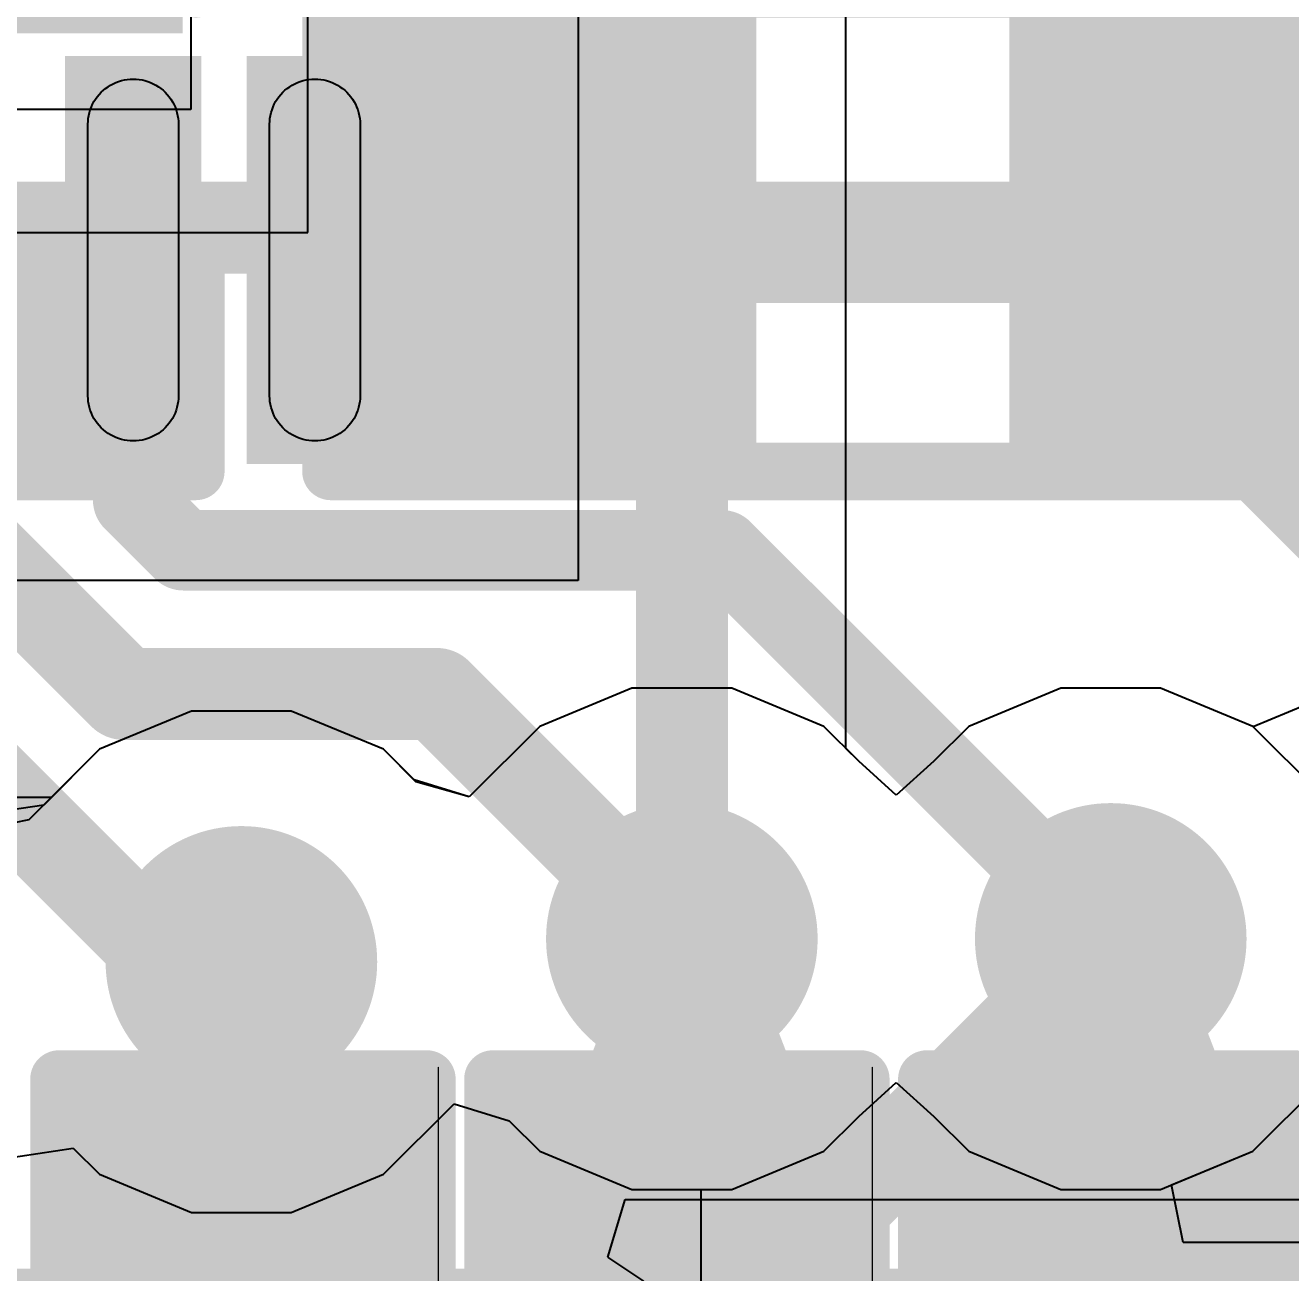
# Model space of a CAD drawing. Header units: inches. Extents: x 0 to 5271, y 0 to 5417.
# Drawn here: x 112.72 to 115.516, y 80.483 to 83.241 of the extents above; entities that cross this region are included whole.
import ezdxf

# ---------------------------------------------------------------- set-up
doc = ezdxf.new("R2010")
doc.units = ezdxf.units.IN
for name, color, linetype in [('Bottom Layer', 5, 'Continuous'), ('Bottom Overlay', 54, 'Continuous'), ('Bottom Paste', 16, 'Continuous'), ('Bottom Solder', 6, 'Continuous'), ('Drill Drawing', 1, 'Continuous'), ('L2_GND1', 16, 'Continuous'), ('L3_SIG1', 76, 'Continuous'), ('L4_PWR', 90, 'Continuous'), ('L5_GND2', 156, 'Continuous'), ('L6_SIG2', 130, 'Continuous'), ('L7_GND3', 216, 'Continuous'), ('Top Layer', 1, 'Continuous'), ('Top Overlay', 2, 'Continuous'), ('Top Paste', 8, 'Continuous'), ('Top Solder', 216, 'Continuous'), ('Via Holes', 16, 'Continuous')]:
    doc.layers.add(name, color=color, linetype=linetype)
doc.styles.add('Arial', font='', dxfattribs={"height": 0.2})
doc.styles.get('Arial').set_extended_font_data('Arial')

# ---------------------------------------------------------------- blocks, each defined once
blk = doc.blocks.new('R___0402_B_58')
at = {"layer": 'Bottom Layer'}
for points in [[(-0.2413, 0.3175), (-0.2413, -0.3175), (-0.6985, -0.3175), (-0.6985, 0.3175)], [(0.6985, 0.3175), (0.6985, -0.3175), (0.2413, -0.3175), (0.2413, 0.3175)]]:
    blk.add_hatch(color=5, dxfattribs=at).paths.add_polyline_path(points)
at = {"layer": 'Bottom Paste'}
for points in [[(-0.2413, 0.3175), (-0.2413, -0.3175), (-0.6985, -0.3175), (-0.6985, 0.3175)], [(0.6985, 0.3175), (0.6985, -0.3175), (0.2413, -0.3175), (0.2413, 0.3175)]]:
    blk.add_hatch(color=16, dxfattribs=at).paths.add_polyline_path(points)
at = {"layer": 'Bottom Solder'}
for points in [[(-0.1863, 0.3725), (-0.1863, -0.3725), (-0.7535, -0.3725), (-0.7535, 0.3725)], [(0.7535, 0.3725), (0.7535, -0.3725), (0.1863, -0.3725), (0.1863, 0.3725)]]:
    blk.add_hatch(color=6, dxfattribs=at).paths.add_polyline_path(points)
at = {"layer": 'Bottom Overlay'}
for points in [[(-0.7874, -0.4064, 0.127, 0.127, 0), (-0.7874, 0.4064, 0.127, 0.127, 0)], [(0.7874, 0.4064, 0.127, 0.127, 0), (-0.7874, 0.4064, 0.127, 0.127, 0)], [(0.7874, -0.4064, 0.127, 0.127, 0), (0.7874, 0.4064, 0.127, 0.127, 0)], [(0.8128, 0.4318, 0.00323, 0.00323, 0), (-0.8128, 0.4318, 0.00323, 0.00323, 0)], [(0.7874, -0.4064, 0.127, 0.127, 0), (-0.7874, -0.4064, 0.127, 0.127, 0)]]:
    blk.add_lwpolyline(points, format="xyseb", dxfattribs=at)
for points in [[(-0.8192, 0.4064, 0.0635, 0.0635, 1), (-0.7557, 0.4064, 0.0635, 0.0635, 1)], [(-0.8192, 0.4064, 0.0635, 0.0635, 1), (-0.7557, 0.4064, 0.0635, 0.0635, 1)], [(0.7556, 0.4064, 0.0635, 0.0635, 1), (0.8191, 0.4064, 0.0635, 0.0635, 1)], [(0.7556, 0.4064, 0.0635, 0.0635, 1), (0.8191, 0.4064, 0.0635, 0.0635, 1)], [(-0.8136, 0.4318, 0.00161, 0.00161, 1), (-0.812, 0.4318, 0.00161, 0.00161, 1)], [(0.812, 0.4318, 0.00161, 0.00161, 1), (0.8136, 0.4318, 0.00161, 0.00161, 1)], [(-0.8192, -0.4064, 0.0635, 0.0635, 1), (-0.7557, -0.4064, 0.0635, 0.0635, 1)], [(-0.8192, -0.4064, 0.0635, 0.0635, 1), (-0.7557, -0.4064, 0.0635, 0.0635, 1)], [(0.7556, -0.4064, 0.0635, 0.0635, 1), (0.8191, -0.4064, 0.0635, 0.0635, 1)], [(0.7556, -0.4064, 0.0635, 0.0635, 1), (0.8191, -0.4064, 0.0635, 0.0635, 1)]]:
    blk.add_lwpolyline(points, format="xyseb", close=True, dxfattribs=at)
blk = doc.blocks.new('R___0402_B_68')
at = {"layer": 'Bottom Layer'}
for points in [[(-0.2413, 0.3175), (-0.2413, -0.3175), (-0.6985, -0.3175), (-0.6985, 0.3175)], [(0.6985, 0.3175), (0.6985, -0.3175), (0.2413, -0.3175), (0.2413, 0.3175)]]:
    blk.add_hatch(color=5, dxfattribs=at).paths.add_polyline_path(points)
at = {"layer": 'Bottom Paste'}
for points in [[(-0.2413, 0.3175), (-0.2413, -0.3175), (-0.6985, -0.3175), (-0.6985, 0.3175)], [(0.6985, 0.3175), (0.6985, -0.3175), (0.2413, -0.3175), (0.2413, 0.3175)]]:
    blk.add_hatch(color=16, dxfattribs=at).paths.add_polyline_path(points)
at = {"layer": 'Bottom Solder'}
for points in [[(-0.1863, 0.3725), (-0.1863, -0.3725), (-0.7535, -0.3725), (-0.7535, 0.3725)], [(0.7535, 0.3725), (0.7535, -0.3725), (0.1863, -0.3725), (0.1863, 0.3725)]]:
    blk.add_hatch(color=6, dxfattribs=at).paths.add_polyline_path(points)
at = {"layer": 'Bottom Overlay'}
for points in [[(-0.7874, -0.4064, 0.127, 0.127, 0), (-0.7874, 0.4064, 0.127, 0.127, 0)], [(0.7874, 0.4064, 0.127, 0.127, 0), (-0.7874, 0.4064, 0.127, 0.127, 0)], [(0.7874, -0.4064, 0.127, 0.127, 0), (0.7874, 0.4064, 0.127, 0.127, 0)], [(0.8128, 0.4318, 0.00323, 0.00323, 0), (-0.8128, 0.4318, 0.00323, 0.00323, 0)], [(0.7874, -0.4064, 0.127, 0.127, 0), (-0.7874, -0.4064, 0.127, 0.127, 0)]]:
    blk.add_lwpolyline(points, format="xyseb", dxfattribs=at)
for points in [[(-0.8192, 0.4064, 0.0635, 0.0635, 1), (-0.7557, 0.4064, 0.0635, 0.0635, 1)], [(-0.8192, 0.4064, 0.0635, 0.0635, 1), (-0.7557, 0.4064, 0.0635, 0.0635, 1)], [(0.7556, 0.4064, 0.0635, 0.0635, 1), (0.8191, 0.4064, 0.0635, 0.0635, 1)], [(0.7556, 0.4064, 0.0635, 0.0635, 1), (0.8191, 0.4064, 0.0635, 0.0635, 1)], [(-0.8136, 0.4318, 0.00161, 0.00161, 1), (-0.812, 0.4318, 0.00161, 0.00161, 1)], [(0.812, 0.4318, 0.00161, 0.00161, 1), (0.8136, 0.4318, 0.00161, 0.00161, 1)], [(-0.8192, -0.4064, 0.0635, 0.0635, 1), (-0.7557, -0.4064, 0.0635, 0.0635, 1)], [(-0.8192, -0.4064, 0.0635, 0.0635, 1), (-0.7557, -0.4064, 0.0635, 0.0635, 1)], [(0.7556, -0.4064, 0.0635, 0.0635, 1), (0.8191, -0.4064, 0.0635, 0.0635, 1)], [(0.7556, -0.4064, 0.0635, 0.0635, 1), (0.8191, -0.4064, 0.0635, 0.0635, 1)]]:
    blk.add_lwpolyline(points, format="xyseb", close=True, dxfattribs=at)
blk = doc.blocks.new('R___0402_B_69')
at = {"layer": 'Bottom Layer'}
for points in [[(-0.2413, 0.3176), (-0.2413, -0.3174), (-0.6985, -0.3174), (-0.6985, 0.3176)], [(0.6985, 0.3176), (0.6985, -0.3174), (0.2413, -0.3174), (0.2413, 0.3176)]]:
    blk.add_hatch(color=5, dxfattribs=at).paths.add_polyline_path(points)
at = {"layer": 'Bottom Paste'}
for points in [[(-0.2413, 0.3176), (-0.2413, -0.3174), (-0.6985, -0.3174), (-0.6985, 0.3176)], [(0.6985, 0.3176), (0.6985, -0.3174), (0.2413, -0.3174), (0.2413, 0.3176)]]:
    blk.add_hatch(color=16, dxfattribs=at).paths.add_polyline_path(points)
at = {"layer": 'Bottom Solder'}
for points in [[(-0.1863, 0.3726), (-0.1863, -0.3725), (-0.7535, -0.3725), (-0.7535, 0.3726)], [(0.7535, 0.3726), (0.7535, -0.3725), (0.1863, -0.3725), (0.1863, 0.3726)]]:
    blk.add_hatch(color=6, dxfattribs=at).paths.add_polyline_path(points)
at = {"layer": 'Bottom Overlay'}
for points in [[(-0.7874, -0.4063, 0.127, 0.127, 0), (-0.7874, 0.4065, 0.127, 0.127, 0)], [(0.7874, 0.4065, 0.127, 0.127, 0), (-0.7874, 0.4065, 0.127, 0.127, 0)], [(0.7874, -0.4063, 0.127, 0.127, 0), (0.7874, 0.4065, 0.127, 0.127, 0)], [(0.8128, 0.4319, 0.00323, 0.00323, 0), (-0.8128, 0.4319, 0.00323, 0.00323, 0)], [(0.7874, -0.4063, 0.127, 0.127, 0), (-0.7874, -0.4063, 0.127, 0.127, 0)]]:
    blk.add_lwpolyline(points, format="xyseb", dxfattribs=at)
for points in [[(-0.8192, 0.4065, 0.0635, 0.0635, 1), (-0.7557, 0.4065, 0.0635, 0.0635, 1)], [(-0.8192, 0.4065, 0.0635, 0.0635, 1), (-0.7557, 0.4065, 0.0635, 0.0635, 1)], [(0.7556, 0.4065, 0.0635, 0.0635, 1), (0.8191, 0.4065, 0.0635, 0.0635, 1)], [(0.7556, 0.4065, 0.0635, 0.0635, 1), (0.8191, 0.4065, 0.0635, 0.0635, 1)], [(-0.8136, 0.4319, 0.00161, 0.00161, 1), (-0.812, 0.4319, 0.00161, 0.00161, 1)], [(0.812, 0.4319, 0.00161, 0.00161, 1), (0.8136, 0.4319, 0.00161, 0.00161, 1)], [(-0.8192, -0.4063, 0.0635, 0.0635, 1), (-0.7557, -0.4063, 0.0635, 0.0635, 1)], [(-0.8192, -0.4063, 0.0635, 0.0635, 1), (-0.7557, -0.4063, 0.0635, 0.0635, 1)], [(0.7556, -0.4063, 0.0635, 0.0635, 1), (0.8191, -0.4063, 0.0635, 0.0635, 1)], [(0.7556, -0.4063, 0.0635, 0.0635, 1), (0.8191, -0.4063, 0.0635, 0.0635, 1)]]:
    blk.add_lwpolyline(points, format="xyseb", close=True, dxfattribs=at)
blk = doc.blocks.new('R___0603_394')
at = {"layer": 'Top Layer'}
for points in [[(-0.381, 0.4445), (-0.381, -0.4445), (-1.143, -0.4445), (-1.143, 0.4445)], [(1.143, 0.4445), (1.143, -0.4445), (0.381, -0.4445), (0.381, 0.4445)]]:
    blk.add_hatch(color=1, dxfattribs=at).paths.add_polyline_path(points)
at = {"layer": 'Top Paste'}
for points in [[(-0.381, 0.4445), (-0.381, -0.4445), (-1.143, -0.4445), (-1.143, 0.4445)], [(1.143, 0.4445), (1.143, -0.4445), (0.381, -0.4445), (0.381, 0.4445)]]:
    blk.add_hatch(color=8, dxfattribs=at).paths.add_polyline_path(points)
at = {"layer": 'Top Solder'}
for points in [[(-0.2794, 0.5461), (-0.2794, -0.5461), (-1.2446, -0.5461), (-1.2446, 0.5461)], [(1.2446, 0.5461), (1.2446, -0.5461), (0.2794, -0.5461), (0.2794, 0.5461)]]:
    blk.add_hatch(color=216, dxfattribs=at).paths.add_polyline_path(points)
at = {"layer": 'Top Overlay'}
for points in [[(1.2192, 0.5334, 0.127, 0.127, 0), (-1.2192, 0.5334, 0.127, 0.127, 0)], [(-1.2192, 0.5334, 0.127, 0.127, 0), (-1.2192, -0.5334, 0.127, 0.127, 0)], [(1.2192, 0.5334, 0.127, 0.127, 0), (1.2192, -0.5334, 0.127, 0.127, 0)], [(1.2192, -0.5334, 0.127, 0.127, 0), (-1.2192, -0.5334, 0.127, 0.127, 0)]]:
    blk.add_lwpolyline(points, format="xyseb", dxfattribs=at)
for points in [[(-1.251, 0.5334, 0.0635, 0.0635, 1), (-1.1875, 0.5334, 0.0635, 0.0635, 1)], [(-1.251, 0.5334, 0.0635, 0.0635, 1), (-1.1875, 0.5334, 0.0635, 0.0635, 1)], [(1.1874, 0.5334, 0.0635, 0.0635, 1), (1.2509, 0.5334, 0.0635, 0.0635, 1)], [(1.1874, 0.5334, 0.0635, 0.0635, 1), (1.2509, 0.5334, 0.0635, 0.0635, 1)], [(-1.251, -0.5334, 0.0635, 0.0635, 1), (-1.1875, -0.5334, 0.0635, 0.0635, 1)], [(-1.251, -0.5334, 0.0635, 0.0635, 1), (-1.1875, -0.5334, 0.0635, 0.0635, 1)], [(1.1874, -0.5334, 0.0635, 0.0635, 1), (1.2509, -0.5334, 0.0635, 0.0635, 1)], [(1.1874, -0.5334, 0.0635, 0.0635, 1), (1.2509, -0.5334, 0.0635, 0.0635, 1)]]:
    blk.add_lwpolyline(points, format="xyseb", close=True, dxfattribs=at)
blk = doc.blocks.new('C___0402_405')
at = {"layer": 'Top Layer'}
for points in [[(-0.6985, -0.3175), (-0.6985, 0.3175), (-0.2413, 0.3175), (-0.2413, -0.3175)], [(0.2413, -0.3175), (0.2413, 0.3175), (0.6985, 0.3175), (0.6985, -0.3175)]]:
    blk.add_hatch(color=1, dxfattribs=at).paths.add_polyline_path(points)
at = {"layer": 'Top Paste'}
for points in [[(-0.6985, -0.3175), (-0.6985, 0.3175), (-0.2413, 0.3175), (-0.2413, -0.3175)], [(0.2413, -0.3175), (0.2413, 0.3175), (0.6985, 0.3175), (0.6985, -0.3175)]]:
    blk.add_hatch(color=8, dxfattribs=at).paths.add_polyline_path(points)
at = {"layer": 'Top Solder'}
for points in [[(-0.7585, -0.3775), (-0.7585, 0.3775), (-0.1813, 0.3775), (-0.1813, -0.3775)], [(0.1813, -0.3775), (0.1813, 0.3775), (0.7585, 0.3775), (0.7585, -0.3775)]]:
    blk.add_hatch(color=216, dxfattribs=at).paths.add_polyline_path(points)
at = {"layer": 'Top Overlay'}
for points in [[(-0.7874, -0.4064, 0.127, 0.127, 0), (-0.7874, 0.4064, 0.127, 0.127, 0)], [(-0.2794, 0.4064, 0.127, 0.127, 0), (-0.7874, 0.4064, 0.127, 0.127, 0)], [(0.7874, 0.4064, 0.127, 0.127, 0), (0.2794, 0.4064, 0.127, 0.127, 0)], [(0.7874, -0.4064, 0.127, 0.127, 0), (0.7874, 0.4064, 0.127, 0.127, 0)], [(-0.2794, -0.4064, 0.127, 0.127, 0), (-0.7874, -0.4064, 0.127, 0.127, 0)], [(0.7874, -0.4064, 0.127, 0.127, 0), (0.2794, -0.4064, 0.127, 0.127, 0)]]:
    blk.add_lwpolyline(points, format="xyseb", dxfattribs=at)
for points in [[(-0.8192, 0.4064, 0.0635, 0.0635, 1), (-0.7557, 0.4064, 0.0635, 0.0635, 1)], [(-0.8192, 0.4064, 0.0635, 0.0635, 1), (-0.7557, 0.4064, 0.0635, 0.0635, 1)], [(-0.3112, 0.4064, 0.0635, 0.0635, 1), (-0.2477, 0.4064, 0.0635, 0.0635, 1)], [(0.2476, 0.4064, 0.0635, 0.0635, 1), (0.3111, 0.4064, 0.0635, 0.0635, 1)], [(0.7556, 0.4064, 0.0635, 0.0635, 1), (0.8191, 0.4064, 0.0635, 0.0635, 1)], [(0.7556, 0.4064, 0.0635, 0.0635, 1), (0.8191, 0.4064, 0.0635, 0.0635, 1)], [(-0.8192, -0.4064, 0.0635, 0.0635, 1), (-0.7557, -0.4064, 0.0635, 0.0635, 1)], [(-0.8192, -0.4064, 0.0635, 0.0635, 1), (-0.7557, -0.4064, 0.0635, 0.0635, 1)], [(-0.3112, -0.4064, 0.0635, 0.0635, 1), (-0.2477, -0.4064, 0.0635, 0.0635, 1)], [(0.2476, -0.4064, 0.0635, 0.0635, 1), (0.3111, -0.4064, 0.0635, 0.0635, 1)], [(0.7556, -0.4064, 0.0635, 0.0635, 1), (0.8191, -0.4064, 0.0635, 0.0635, 1)], [(0.7556, -0.4064, 0.0635, 0.0635, 1), (0.8191, -0.4064, 0.0635, 0.0635, 1)]]:
    blk.add_lwpolyline(points, format="xyseb", close=True, dxfattribs=at)
blk = doc.blocks.new('WQFN_40_EP_5X5__B_417')
at = {"layer": 'Bottom Layer'}
for points in [[(2.0994, 1.7009), (2.0994, 1.9009), (2.8994, 1.9009), (2.8994, 1.7009)], [(2.0994, 1.2995), (2.0994, 1.4995), (2.8994, 1.4995), (2.8994, 1.2995)]]:
    blk.add_hatch(color=5, dxfattribs=at).paths.add_polyline_path(points)
at = {"layer": 'Bottom Solder'}
for points in [[(2.0486, 1.6501), (2.0486, 1.9517), (2.9502, 1.9517), (2.9502, 1.6501)], [(2.0486, 1.2487), (2.0486, 1.5503), (2.9502, 1.5503), (2.9502, 1.2487)]]:
    blk.add_hatch(color=6, dxfattribs=at).paths.add_polyline_path(points)
at = {"layer": 'Bottom Overlay'}
for points in [[(2.5731, 2.573, 0.127, 0.127, 0), (2.073, 2.573, 0.127, 0.127, 0)], [(2.5731, 2.0728, 0.127, 0.127, 0), (2.5731, 2.573, 0.127, 0.127, 0)]]:
    blk.add_lwpolyline(points, format="xyseb", dxfattribs=at)
for points in [[(2.0412, 2.573, 0.0635, 0.0635, 1), (2.1047, 2.573, 0.0635, 0.0635, 1)], [(2.5413, 2.573, 0.0635, 0.0635, 1), (2.6048, 2.573, 0.0635, 0.0635, 1)], [(2.5413, 2.573, 0.0635, 0.0635, 1), (2.6048, 2.573, 0.0635, 0.0635, 1)], [(2.5413, 2.0728, 0.0635, 0.0635, 1), (2.6048, 2.0728, 0.0635, 0.0635, 1)]]:
    blk.add_lwpolyline(points, format="xyseb", close=True, dxfattribs=at)
at = {"layer": 'Bottom Paste'}
for p, q in [((2.1286, 1.8716), (2.1334, 1.876)), ((2.1334, 1.876), (2.1385, 1.8802)), ((2.1385, 1.8802), (2.1438, 1.884)), ((2.1438, 1.884), (2.1494, 1.8875)), ((2.1494, 1.8875), (2.1551, 1.8905)), ((2.1551, 1.8905), (2.1611, 1.8932)), ((2.1611, 1.8932), (2.1672, 1.8956)), ((2.1672, 1.8956), (2.1735, 1.8975)), ((2.1735, 1.8975), (2.1799, 1.8989)), ((2.1799, 1.8989), (2.1863, 1.9)), ((2.1863, 1.9), (2.1928, 1.9007)), ((2.1928, 1.9007), (2.1994, 1.9009)), ((2.1994, 1.9009), (2.7994, 1.9009)), ((2.7994, 1.9009), (2.8059, 1.9007)), ((2.8059, 1.9007), (2.8124, 1.9)), ((2.8124, 1.9), (2.8189, 1.8989)), ((2.8189, 1.8989), (2.8252, 1.8975)), ((2.8252, 1.8975), (2.8315, 1.8956)), ((2.8315, 1.8956), (2.8376, 1.8932)), ((2.8376, 1.8932), (2.8436, 1.8905)), ((2.8436, 1.8905), (2.8494, 1.8875)), ((2.8494, 1.8875), (2.8549, 1.884)), ((2.8549, 1.884), (2.8602, 1.8802)), ((2.8602, 1.8802), (2.8653, 1.876)), ((2.8653, 1.876), (2.8701, 1.8716)), ((2.1097, 1.8451), (2.1127, 1.8508)), ((2.1127, 1.8508), (2.1162, 1.8564)), ((2.1162, 1.8564), (2.12, 1.8617)), ((2.12, 1.8617), (2.1242, 1.8668)), ((2.1242, 1.8668), (2.1286, 1.8716)), ((2.8701, 1.8716), (2.8745, 1.8668)), ((2.8745, 1.8668), (2.8787, 1.8617)), ((2.8787, 1.8617), (2.8825, 1.8564)), ((2.8825, 1.8564), (2.886, 1.8508)), ((2.886, 1.8508), (2.889, 1.8451)), ((2.1002, 1.8139), (2.1013, 1.8204)), ((2.1013, 1.8204), (2.1028, 1.8267)), ((2.1028, 1.8267), (2.1047, 1.833)), ((2.1047, 1.833), (2.107, 1.8391)), ((2.107, 1.8391), (2.1097, 1.8451)), ((2.889, 1.8451), (2.8917, 1.8391)), ((2.8917, 1.8391), (2.8941, 1.833)), ((2.8941, 1.833), (2.896, 1.8267)), ((2.896, 1.8267), (2.8974, 1.8204)), ((2.8974, 1.8204), (2.8985, 1.8139)), ((2.0994, 1.8009), (2.0996, 1.8074)), ((2.0996, 1.7943), (2.0994, 1.8009)), ((2.0996, 1.8074), (2.1002, 1.8139)), ((2.1002, 1.7878), (2.0996, 1.7943)), ((2.8985, 1.8139), (2.8985, 1.8139)), ((2.8985, 1.8139), (2.8992, 1.8074)), ((2.8992, 1.7943), (2.8985, 1.7878)), ((2.8992, 1.8074), (2.8994, 1.8009)), ((2.8994, 1.8009), (2.8992, 1.7943)), ((2.1013, 1.7814), (2.1002, 1.7878)), ((2.1028, 1.775), (2.1013, 1.7814)), ((2.1047, 1.7687), (2.1028, 1.775)), ((2.107, 1.7626), (2.1047, 1.7687)), ((2.1097, 1.7566), (2.107, 1.7626)), ((2.8917, 1.7626), (2.889, 1.7566)), ((2.8941, 1.7687), (2.8917, 1.7626)), ((2.896, 1.775), (2.8941, 1.7687)), ((2.8974, 1.7814), (2.896, 1.775)), ((2.8985, 1.7878), (2.8974, 1.7814)), ((2.1127, 1.7509), (2.1097, 1.7566)), ((2.1162, 1.7453), (2.1127, 1.7509)), ((2.12, 1.74), (2.1162, 1.7453)), ((2.1242, 1.7349), (2.12, 1.74)), ((2.1286, 1.7301), (2.1242, 1.7349)), ((2.8745, 1.7349), (2.8701, 1.7301)), ((2.8787, 1.74), (2.8745, 1.7349)), ((2.8825, 1.7453), (2.8787, 1.74)), ((2.886, 1.7508), (2.8825, 1.7453)), ((2.889, 1.7566), (2.886, 1.7508)), ((2.1334, 1.7257), (2.1286, 1.7301)), ((2.1385, 1.7215), (2.1334, 1.7257)), ((2.1438, 1.7177), (2.1385, 1.7215)), ((2.1493, 1.7142), (2.1438, 1.7177)), ((2.1551, 1.7112), (2.1493, 1.7142)), ((2.1611, 1.7085), (2.1551, 1.7112)), ((2.1672, 1.7062), (2.1611, 1.7085)), ((2.1735, 1.7043), (2.1672, 1.7062)), ((2.8315, 1.7062), (2.8252, 1.7043)), ((2.8376, 1.7085), (2.8315, 1.7062)), ((2.8436, 1.7112), (2.8376, 1.7085)), ((2.8493, 1.7142), (2.8436, 1.7112)), ((2.8549, 1.7177), (2.8493, 1.7142)), ((2.8602, 1.7215), (2.8549, 1.7177)), ((2.8653, 1.7257), (2.8602, 1.7215)), ((2.8701, 1.7301), (2.8653, 1.7257)), ((2.1799, 1.7028), (2.1735, 1.7043)), ((2.1863, 1.7017), (2.1799, 1.7028)), ((2.1928, 1.7011), (2.1863, 1.7017)), ((2.1994, 1.7009), (2.1928, 1.7011)), ((2.7994, 1.7009), (2.1994, 1.7009)), ((2.8059, 1.7011), (2.7994, 1.7009)), ((2.8124, 1.7017), (2.8059, 1.7011)), ((2.8189, 1.7028), (2.8124, 1.7017)), ((2.8252, 1.7043), (2.8189, 1.7028)), ((2.1385, 1.4789), (2.1438, 1.4827)), ((2.1438, 1.4827), (2.1494, 1.4862)), ((2.1494, 1.4862), (2.1551, 1.4892)), ((2.1551, 1.4892), (2.1611, 1.4919)), ((2.1611, 1.4919), (2.1672, 1.4942)), ((2.1672, 1.4942), (2.1735, 1.4961)), ((2.1735, 1.4961), (2.1799, 1.4976)), ((2.1799, 1.4976), (2.1863, 1.4987)), ((2.1863, 1.4987), (2.1928, 1.4993)), ((2.1928, 1.4993), (2.1994, 1.4995)), ((2.1994, 1.4995), (2.7994, 1.4995)), ((2.7994, 1.4995), (2.8059, 1.4993)), ((2.8059, 1.4993), (2.8124, 1.4987)), ((2.8124, 1.4987), (2.8189, 1.4976)), ((2.8189, 1.4976), (2.8252, 1.4961)), ((2.8252, 1.4961), (2.8315, 1.4942)), ((2.8315, 1.4942), (2.8376, 1.4919)), ((2.8376, 1.4919), (2.8436, 1.4892)), ((2.8436, 1.4892), (2.8494, 1.4862)), ((2.8494, 1.4862), (2.8549, 1.4827)), ((2.8549, 1.4827), (2.8602, 1.4789)), ((2.1127, 1.4495), (2.1162, 1.4551)), ((2.1162, 1.4551), (2.12, 1.4604)), ((2.12, 1.4604), (2.1242, 1.4655)), ((2.1242, 1.4655), (2.1286, 1.4703)), ((2.1286, 1.4703), (2.1334, 1.4747)), ((2.1334, 1.4747), (2.1385, 1.4789)), ((2.8602, 1.4789), (2.8653, 1.4747)), ((2.8653, 1.4747), (2.8701, 1.4703)), ((2.8701, 1.4703), (2.8745, 1.4655)), ((2.8745, 1.4655), (2.8787, 1.4604)), ((2.8787, 1.4604), (2.8825, 1.4551)), ((2.8825, 1.4551), (2.886, 1.4495)), ((2.1028, 1.4254), (2.1047, 1.4317)), ((2.1047, 1.4317), (2.107, 1.4378)), ((2.107, 1.4378), (2.1097, 1.4438)), ((2.1097, 1.4438), (2.1127, 1.4495)), ((2.886, 1.4495), (2.889, 1.4438)), ((2.889, 1.4438), (2.8917, 1.4378)), ((2.8917, 1.4378), (2.8941, 1.4317)), ((2.8941, 1.4317), (2.896, 1.4254)), ((2.0994, 1.3995), (2.0996, 1.4061)), ((2.0996, 1.393), (2.0994, 1.3995)), ((2.0996, 1.4061), (2.1002, 1.4126)), ((2.1002, 1.4126), (2.1013, 1.419)), ((2.1013, 1.419), (2.1028, 1.4254)), ((2.896, 1.4254), (2.8974, 1.419)), ((2.8974, 1.419), (2.8985, 1.4126)), ((2.8985, 1.4126), (2.8985, 1.4126)), ((2.8985, 1.4126), (2.8992, 1.4061)), ((2.8992, 1.4061), (2.8994, 1.3995)), ((2.8994, 1.3995), (2.8992, 1.393)), ((2.1002, 1.3865), (2.0996, 1.393)), ((2.1013, 1.38), (2.1002, 1.3865)), ((2.1028, 1.3737), (2.1013, 1.38)), ((2.1047, 1.3674), (2.1028, 1.3737)), ((2.896, 1.3737), (2.8941, 1.3674)), ((2.8974, 1.38), (2.896, 1.3737)), ((2.8985, 1.3865), (2.8974, 1.38)), ((2.8992, 1.393), (2.8985, 1.3865)), ((2.107, 1.3613), (2.1047, 1.3674)), ((2.1097, 1.3553), (2.107, 1.3613)), ((2.1127, 1.3496), (2.1097, 1.3553)), ((2.1162, 1.344), (2.1127, 1.3496)), ((2.12, 1.3387), (2.1162, 1.344)), ((2.8825, 1.344), (2.8787, 1.3387)), ((2.886, 1.3495), (2.8825, 1.344)), ((2.889, 1.3553), (2.886, 1.3495)), ((2.8917, 1.3613), (2.889, 1.3553)), ((2.8941, 1.3674), (2.8917, 1.3613)), ((2.1242, 1.3336), (2.12, 1.3387)), ((2.1286, 1.3288), (2.1242, 1.3336)), ((2.1334, 1.3244), (2.1286, 1.3288)), ((2.1385, 1.3202), (2.1334, 1.3244)), ((2.1438, 1.3164), (2.1385, 1.3202)), ((2.1493, 1.3129), (2.1438, 1.3164)), ((2.8549, 1.3164), (2.8493, 1.3129)), ((2.8602, 1.3202), (2.8549, 1.3164)), ((2.8653, 1.3244), (2.8602, 1.3202)), ((2.8701, 1.3288), (2.8653, 1.3244)), ((2.8745, 1.3336), (2.8701, 1.3288)), ((2.8787, 1.3387), (2.8745, 1.3336)), ((2.1551, 1.3099), (2.1493, 1.3129)), ((2.1611, 1.3072), (2.1551, 1.3099)), ((2.1672, 1.3048), (2.1611, 1.3072)), ((2.1735, 1.3029), (2.1672, 1.3048)), ((2.1799, 1.3015), (2.1735, 1.3029)), ((2.1863, 1.3004), (2.1799, 1.3015)), ((2.1928, 1.2997), (2.1863, 1.3004)), ((2.1994, 1.2995), (2.1928, 1.2997)), ((2.7994, 1.2995), (2.1994, 1.2995)), ((2.8059, 1.2997), (2.7994, 1.2995)), ((2.8124, 1.3004), (2.8059, 1.2997)), ((2.8189, 1.3015), (2.8124, 1.3004)), ((2.8252, 1.3029), (2.8189, 1.3015)), ((2.8315, 1.3048), (2.8252, 1.3029)), ((2.8376, 1.3072), (2.8315, 1.3048)), ((2.8436, 1.3099), (2.8376, 1.3072)), ((2.8493, 1.3129), (2.8436, 1.3099))]:
    blk.add_line(p, q, dxfattribs=at)

msp = doc.modelspace()

# ---------------------------------------------------------------- hatches: boundary and pattern name
at = {"layer": 'Bottom Layer'}
h = msp.add_hatch(color=5, dxfattribs=at)
edge = h.paths.add_edge_path()
edge.add_arc((114.171, 81.2213), 0.3, 0, 360)
h = msp.add_hatch(color=5, dxfattribs=at)
edge = h.paths.add_edge_path()
edge.add_arc((115.1186, 81.2213), 0.3, 0, 360)
h = msp.add_hatch(color=5, dxfattribs=at)
edge = h.paths.add_edge_path()
edge.add_arc((113.1979, 81.1705), 0.3, 0, 360)
at = {"layer": 'L2_GND1'}
h = msp.add_hatch(color=16, dxfattribs=at)
edge = h.paths.add_edge_path()
edge.add_arc((114.171, 81.2213), 0.3, 0, 360)
h = msp.add_hatch(color=16, dxfattribs=at)
edge = h.paths.add_edge_path()
edge.add_arc((115.1186, 81.2213), 0.3, 0, 360)
h = msp.add_hatch(color=16, dxfattribs=at)
edge = h.paths.add_edge_path()
edge.add_arc((113.1979, 81.1705), 0.3, 0, 360)
at = {"layer": 'L3_SIG1'}
h = msp.add_hatch(color=76, dxfattribs=at)
edge = h.paths.add_edge_path()
edge.add_arc((114.171, 81.2213), 0.3, 0, 360)
h = msp.add_hatch(color=76, dxfattribs=at)
edge = h.paths.add_edge_path()
edge.add_arc((115.1186, 81.2213), 0.3, 0, 360)
h = msp.add_hatch(color=76, dxfattribs=at)
edge = h.paths.add_edge_path()
edge.add_arc((113.1979, 81.1705), 0.3, 0, 360)
at = {"layer": 'L4_PWR'}
h = msp.add_hatch(color=90, dxfattribs=at)
edge = h.paths.add_edge_path()
edge.add_arc((114.171, 81.2213), 0.3, 0, 360)
h = msp.add_hatch(color=90, dxfattribs=at)
edge = h.paths.add_edge_path()
edge.add_arc((115.1186, 81.2213), 0.3, 0, 360)
h = msp.add_hatch(color=90, dxfattribs=at)
edge = h.paths.add_edge_path()
edge.add_arc((113.1979, 81.1705), 0.3, 0, 360)
at = {"layer": 'L5_GND2'}
h = msp.add_hatch(color=156, dxfattribs=at)
edge = h.paths.add_edge_path()
edge.add_arc((114.171, 81.2213), 0.3, 0, 360)
h = msp.add_hatch(color=156, dxfattribs=at)
edge = h.paths.add_edge_path()
edge.add_arc((115.1186, 81.2213), 0.3, 0, 360)
h = msp.add_hatch(color=156, dxfattribs=at)
edge = h.paths.add_edge_path()
edge.add_arc((113.1979, 81.1705), 0.3, 0, 360)
at = {"layer": 'L6_SIG2'}
h = msp.add_hatch(color=130, dxfattribs=at)
edge = h.paths.add_edge_path()
edge.add_arc((114.171, 81.2213), 0.3, 0, 360)
h = msp.add_hatch(color=130, dxfattribs=at)
edge = h.paths.add_edge_path()
edge.add_arc((115.1186, 81.2213), 0.3, 0, 360)
h = msp.add_hatch(color=130, dxfattribs=at)
edge = h.paths.add_edge_path()
edge.add_arc((113.1979, 81.1705), 0.3, 0, 360)
at = {"layer": 'L7_GND3'}
h = msp.add_hatch(color=216, dxfattribs=at)
edge = h.paths.add_edge_path()
edge.add_arc((114.171, 81.2213), 0.3, 0, 360)
h = msp.add_hatch(color=216, dxfattribs=at)
edge = h.paths.add_edge_path()
edge.add_arc((115.1186, 81.2213), 0.3, 0, 360)
h = msp.add_hatch(color=216, dxfattribs=at)
edge = h.paths.add_edge_path()
edge.add_arc((113.1979, 81.1705), 0.3, 0, 360)
at = {"layer": 'Top Layer'}
h = msp.add_hatch(color=1, dxfattribs=at)
edge = h.paths.add_edge_path()
edge.add_arc((114.171, 81.2213), 0.3, 0, 360)
h = msp.add_hatch(color=1, dxfattribs=at)
edge = h.paths.add_edge_path()
edge.add_arc((115.1186, 81.2213), 0.3, 0, 360)
h = msp.add_hatch(color=1, dxfattribs=at)
edge = h.paths.add_edge_path()
edge.add_arc((113.1979, 81.1705), 0.3, 0, 360)
at = {"layer": 'Via Holes'}
h = msp.add_hatch(color=7, dxfattribs=at)
edge = h.paths.add_edge_path()
edge.add_arc((114.171, 81.2213), 0.15, 0, 360)
h = msp.add_hatch(color=7, dxfattribs=at)
edge = h.paths.add_edge_path()
edge.add_arc((115.1186, 81.2213), 0.15, 0, 360)
h = msp.add_hatch(color=7, dxfattribs=at)
edge = h.paths.add_edge_path()
edge.add_arc((113.1979, 81.1705), 0.15, 0, 360)

# ---------------------------------------------------------------- linework, layer by layer
at = {"layer": 'Bottom Layer'}
for points in [[(112.9589, 82.1908, 0.1778, 0.1778, 0), (112.9589, 82.7218, 0.1778, 0.1778, 0)], [(113.3602, 82.425, 0.2032, 0.2032, 0), (113.3602, 82.7218, 0.2032, 0.2032, 0)], [(113.3618, 82.7282, 0.2032, 0.2032, 0), (115.012, 82.7282, 0.2032, 0.2032, 0)], [(115.012, 82.7282, 0.2032, 0.2032, 0), (116.0919, 81.6483, 0.2032, 0.2032, 0)], [(112.9589, 82.7218, 0.127, 0.127, 0), (112.9935, 82.6872, 0.127, 0.127, 0)], [(113.3602, 82.425, 0.2032, 0.2032, 0), (113.3618, 82.4234, 0.2032, 0.2032, 0)], [(112.9589, 82.1908, 0.1778, 0.1778, 0), (113.0696, 82.0801, 0.1778, 0.1778, 0)], [(112.5601, 82.1406, 0.2032, 0.2032, 0), (112.9381, 81.7626, 0.2032, 0.2032, 0)], [(113.0696, 82.0801, 0.1778, 0.1778, 0), (113.7612, 82.0801, 0.1778, 0.1778, 0)], [(113.7612, 82.0801, 0.1778, 0.1778, 0), (114.2598, 82.0801, 0.1778, 0.1778, 0)], [(114.2598, 82.0801, 0.1778, 0.1778, 0), (114.6131, 81.7268, 0.1778, 0.1778, 0)], [(112.1588, 82.0498, 0.2032, 0.2032, 0), (113.038, 81.1705, 0.2032, 0.2032, 0)], [(112.9381, 81.7626, 0.2032, 0.2032, 0), (113.6296, 81.7626, 0.2032, 0.2032, 0)], [(113.6296, 81.7626, 0.2032, 0.2032, 0), (114.171, 81.2213, 0.2032, 0.2032, 0)], [(114.6131, 81.7268, 0.1778, 0.1778, 0), (115.1186, 81.2213, 0.1778, 0.1778, 0)], [(114.171, 80.5994, 0.2032, 0.2032, 0), (114.171, 81.2213, 0.2032, 0.2032, 0)], [(115.1186, 80.594, 0.2032, 0.2032, 0), (115.1186, 81.2213, 0.2032, 0.2032, 0)], [(113.038, 81.1705, 0.2032, 0.2032, 0), (113.1979, 81.1705, 0.2032, 0.2032, 0)], [(113.2013, 80.594, 0.2032, 0.2032, 0), (113.2013, 81.1671, 0.2032, 0.2032, 0)], [(114.1655, 80.594, 0.127, 0.127, 0), (114.171, 80.5994, 0.127, 0.127, 0)]]:
    msp.add_lwpolyline(points, format="xyseb", dxfattribs=at)
for points in [[(112.9144, 82.7218, 0.0889, 0.0889, 1), (113.0033, 82.7218, 0.0889, 0.0889, 1)], [(113.3094, 82.7218, 0.1016, 0.1016, 1), (113.411, 82.7218, 0.1016, 0.1016, 1)], [(113.311, 82.7282, 0.1016, 0.1016, 1), (113.4126, 82.7282, 0.1016, 0.1016, 1)], [(114.9612, 82.7282, 0.1016, 0.1016, 1), (115.0628, 82.7282, 0.1016, 0.1016, 1)], [(114.9612, 82.7282, 0.1016, 0.1016, 1), (115.0628, 82.7282, 0.1016, 0.1016, 1)], [(112.9271, 82.7218, 0.0635, 0.0635, 1), (112.9906, 82.7218, 0.0635, 0.0635, 1)], [(112.9618, 82.6872, 0.0635, 0.0635, 1), (113.0253, 82.6872, 0.0635, 0.0635, 1)], [(113.3094, 82.425, 0.1016, 0.1016, 1), (113.411, 82.425, 0.1016, 0.1016, 1)], [(113.3094, 82.425, 0.1016, 0.1016, 1), (113.411, 82.425, 0.1016, 0.1016, 1)], [(113.311, 82.4234, 0.1016, 0.1016, 1), (113.4126, 82.4234, 0.1016, 0.1016, 1)], [(112.9144, 82.1908, 0.0889, 0.0889, 1), (113.0033, 82.1908, 0.0889, 0.0889, 1)], [(112.9144, 82.1908, 0.0889, 0.0889, 1), (113.0033, 82.1908, 0.0889, 0.0889, 1)], [(113.0252, 82.0801, 0.0889, 0.0889, 1), (113.1141, 82.0801, 0.0889, 0.0889, 1)], [(113.0252, 82.0801, 0.0889, 0.0889, 1), (113.1141, 82.0801, 0.0889, 0.0889, 1)], [(113.7167, 82.0801, 0.0889, 0.0889, 1), (113.8056, 82.0801, 0.0889, 0.0889, 1)], [(113.7167, 82.0801, 0.0889, 0.0889, 1), (113.8056, 82.0801, 0.0889, 0.0889, 1)], [(114.2153, 82.0801, 0.0889, 0.0889, 1), (114.3042, 82.0801, 0.0889, 0.0889, 1)], [(114.2153, 82.0801, 0.0889, 0.0889, 1), (114.3042, 82.0801, 0.0889, 0.0889, 1)], [(112.8873, 81.7626, 0.1016, 0.1016, 1), (112.9889, 81.7626, 0.1016, 0.1016, 1)], [(112.8873, 81.7626, 0.1016, 0.1016, 1), (112.9889, 81.7626, 0.1016, 0.1016, 1)], [(113.5788, 81.7626, 0.1016, 0.1016, 1), (113.6804, 81.7626, 0.1016, 0.1016, 1)], [(113.5788, 81.7626, 0.1016, 0.1016, 1), (113.6804, 81.7626, 0.1016, 0.1016, 1)], [(114.5687, 81.7268, 0.0889, 0.0889, 1), (114.6576, 81.7268, 0.0889, 0.0889, 1)], [(114.5687, 81.7268, 0.0889, 0.0889, 1), (114.6576, 81.7268, 0.0889, 0.0889, 1)], [(114.1202, 81.2213, 0.1016, 0.1016, 1), (114.2218, 81.2213, 0.1016, 0.1016, 1)], [(114.1202, 81.2213, 0.1016, 0.1016, 1), (114.2218, 81.2213, 0.1016, 0.1016, 1)], [(115.0678, 81.2213, 0.1016, 0.1016, 1), (115.1694, 81.2213, 0.1016, 0.1016, 1)], [(115.0741, 81.2213, 0.0889, 0.0889, 1), (115.163, 81.2213, 0.0889, 0.0889, 1)], [(112.9872, 81.1705, 0.1016, 0.1016, 1), (113.0888, 81.1705, 0.1016, 0.1016, 1)], [(112.9872, 81.1705, 0.1016, 0.1016, 1), (113.0888, 81.1705, 0.1016, 0.1016, 1)], [(113.1471, 81.1705, 0.1016, 0.1016, 1), (113.2487, 81.1705, 0.1016, 0.1016, 1)], [(113.1505, 81.1671, 0.1016, 0.1016, 1), (113.2521, 81.1671, 0.1016, 0.1016, 1)], [(113.1505, 80.594, 0.1016, 0.1016, 1), (113.2521, 80.594, 0.1016, 0.1016, 1)], [(114.1202, 80.5994, 0.1016, 0.1016, 1), (114.2218, 80.5994, 0.1016, 0.1016, 1)], [(115.0678, 80.594, 0.1016, 0.1016, 1), (115.1694, 80.594, 0.1016, 0.1016, 1)], [(114.1338, 80.594, 0.0635, 0.0635, 1), (114.1973, 80.594, 0.0635, 0.0635, 1)], [(114.1392, 80.5994, 0.0635, 0.0635, 1), (114.2027, 80.5994, 0.0635, 0.0635, 1)]]:
    msp.add_lwpolyline(points, format="xyseb", close=True, dxfattribs=at)
at = {"layer": 'L2_GND1'}
for p, q in [((114.5335, 81.6422), (114.5335, 84.582)), ((115.0084, 81.7753), (114.8048, 81.691)), ((115.2288, 81.7753), (115.0084, 81.7753)), ((115.4324, 81.691), (115.2288, 81.7753)), ((115.5506, 81.7388), (115.4332, 81.6902)), ((114.8048, 81.691), (114.7277, 81.614)), ((115.4332, 81.6902), (115.4324, 81.691)), ((114.5618, 81.614), (114.5335, 81.6422)), ((114.6448, 81.5389), (114.5618, 81.614)), ((114.7277, 81.614), (114.6448, 81.5389)), ((115.4324, 80.7517), (115.5882, 80.9075)), ((115.253, 80.6774), (115.4324, 80.7517)), ((115.2783, 80.5504), (115.253, 80.6774)), ((117.7474, 80.5504), (115.2783, 80.5504))]:
    msp.add_line(p, q, dxfattribs=at)
msp.add_lwpolyline([(114.171, 81.2213, 0.2032, 0.2032, 0), (114.171, 84.582, 0.2032, 0.2032, 0)], format="xyseb", dxfattribs=at)
msp.add_lwpolyline([(114.1202, 81.2213, 0.1016, 0.1016, 1), (114.2218, 81.2213, 0.1016, 0.1016, 1)], format="xyseb", close=True, dxfattribs=at)
at = {"layer": 'L3_SIG1'}
for p, q in [((114.0608, 81.7753), (113.8571, 81.691)), ((114.2812, 81.7753), (114.0608, 81.7753)), ((114.4848, 81.691), (114.2812, 81.7753)), ((115.0084, 81.7753), (114.8048, 81.691)), ((115.2288, 81.7753), (115.0084, 81.7753)), ((115.4324, 81.691), (115.2288, 81.7753)), ((113.0877, 81.7245), (112.8841, 81.6402)), ((113.3081, 81.7245), (113.0877, 81.7245)), ((113.5118, 81.6402), (113.3081, 81.7245)), ((113.8571, 81.691), (113.7013, 81.5351)), ((114.5618, 81.614), (114.4848, 81.691)), ((114.8048, 81.691), (114.7277, 81.614)), ((115.5882, 81.5351), (115.4324, 81.691)), ((112.8841, 81.6402), (112.7611, 81.5171)), ((113.5794, 81.5726), (113.5118, 81.6402)), ((114.6448, 81.5389), (114.5618, 81.614)), ((114.7277, 81.614), (114.6448, 81.5389)), ((113.7013, 81.5351), (113.5794, 81.5726)), ((112.7611, 81.5171), (112.6051, 81.4935)), ((115.4324, 80.7517), (115.5882, 80.9075)), ((114.5618, 80.8287), (114.6448, 80.9038)), ((114.6448, 80.9038), (114.7277, 80.8287)), ((113.5118, 80.7009), (113.6676, 80.8567)), ((113.6676, 80.8567), (113.7896, 80.8193)), ((114.4848, 80.7517), (114.5618, 80.8287)), ((114.7277, 80.8287), (114.8048, 80.7517)), ((113.7896, 80.8193), (113.8571, 80.7517)), ((112.6704, 80.735), (112.8264, 80.7586)), ((112.8264, 80.7586), (112.8841, 80.7009)), ((113.8571, 80.7517), (114.0608, 80.6673)), ((114.2812, 80.6673), (114.4848, 80.7517)), ((114.8048, 80.7517), (115.0084, 80.6673)), ((115.2288, 80.6673), (115.4324, 80.7517)), ((112.8841, 80.7009), (113.0877, 80.6165)), ((113.3081, 80.6165), (113.5118, 80.7009)), ((114.0608, 80.6673), (114.2812, 80.6673)), ((115.0084, 80.6673), (115.2288, 80.6673)), ((113.0877, 80.6165), (113.3081, 80.6165))]:
    msp.add_line(p, q, dxfattribs=at)
at = {"layer": 'L4_PWR'}
for p, q in [((114.0608, 81.7753), (113.8571, 81.691)), ((114.2812, 81.7753), (114.0608, 81.7753)), ((114.4848, 81.691), (114.2812, 81.7753)), ((115.0084, 81.7753), (114.8048, 81.691)), ((115.2288, 81.7753), (115.0084, 81.7753)), ((115.4324, 81.691), (115.2288, 81.7753)), ((113.0877, 81.7245), (112.8841, 81.6402)), ((113.3081, 81.7245), (113.0877, 81.7245)), ((113.5118, 81.6402), (113.3081, 81.7245)), ((115.5506, 81.7388), (115.4332, 81.6902)), ((113.8571, 81.691), (113.7013, 81.5351)), ((114.5618, 81.614), (114.4848, 81.691)), ((114.8048, 81.691), (114.7277, 81.614)), ((115.4332, 81.6902), (115.4324, 81.691)), ((112.8841, 81.6402), (112.7779, 81.534)), ((113.5835, 81.5684), (113.5118, 81.6402)), ((114.6448, 81.5389), (114.5618, 81.614)), ((114.7277, 81.614), (114.6448, 81.5389)), ((113.7013, 81.5351), (113.5835, 81.5684)), ((112.7779, 81.534), (112.5646, 81.534)), ((114.0073, 80.518), (114.0458, 80.645)), ((114.0458, 80.645), (116.9835, 80.645)), ((114.0869, 80.4648), (114.0073, 80.518))]:
    msp.add_line(p, q, dxfattribs=at)
at = {"layer": 'L5_GND2'}
for p, q in [((114.0608, 81.7753), (113.8571, 81.691)), ((114.2812, 81.7753), (114.0608, 81.7753)), ((114.4848, 81.691), (114.2812, 81.7753)), ((115.0084, 81.7753), (114.8048, 81.691)), ((115.2288, 81.7753), (115.0084, 81.7753)), ((115.4324, 81.691), (115.2288, 81.7753)), ((113.0877, 81.7245), (112.8841, 81.6402)), ((113.3081, 81.7245), (113.0877, 81.7245)), ((113.5118, 81.6402), (113.3081, 81.7245)), ((115.5506, 81.7388), (115.4332, 81.6902)), ((113.8571, 81.691), (113.7013, 81.5351)), ((114.5618, 81.614), (114.4848, 81.691)), ((114.8048, 81.691), (114.7277, 81.614)), ((115.4332, 81.6902), (115.4324, 81.691)), ((112.8841, 81.6402), (112.7611, 81.5171)), ((113.5794, 81.5726), (113.5118, 81.6402)), ((114.6448, 81.5389), (114.5618, 81.614)), ((114.7277, 81.614), (114.6448, 81.5389)), ((113.7013, 81.5351), (113.5794, 81.5726)), ((112.7611, 81.5171), (112.6051, 81.4935)), ((115.4324, 80.7517), (115.5882, 80.9075)), ((114.5618, 80.8287), (114.6448, 80.9038)), ((114.6448, 80.9038), (114.7277, 80.8287)), ((113.5118, 80.7009), (113.6676, 80.8567)), ((113.6676, 80.8567), (113.7896, 80.8193)), ((114.4848, 80.7517), (114.5618, 80.8287)), ((114.7277, 80.8287), (114.8048, 80.7517)), ((113.7896, 80.8193), (113.8571, 80.7517)), ((112.6704, 80.735), (112.8264, 80.7586)), ((112.8264, 80.7586), (112.8841, 80.7009)), ((113.8571, 80.7517), (114.0608, 80.6673)), ((114.2812, 80.6673), (114.4848, 80.7517)), ((114.8048, 80.7517), (115.0084, 80.6673)), ((115.2288, 80.6673), (115.4324, 80.7517)), ((112.8841, 80.7009), (113.0877, 80.6165)), ((113.3081, 80.6165), (113.5118, 80.7009)), ((114.0608, 80.6673), (114.2812, 80.6673)), ((115.0084, 80.6673), (115.2288, 80.6673)), ((113.0877, 80.6165), (113.3081, 80.6165))]:
    msp.add_line(p, q, dxfattribs=at)
at = {"layer": 'L6_SIG2'}
for points in [[(61.155, 82.7931, 0.2032, 0.2032, 0), (116.2783, 82.7931, 0.2032, 0.2032, 0)], [(111.1641, 77.2668, 0.2032, 0.2032, 0), (115.1186, 81.2213, 0.2032, 0.2032, 0)], [(113.2233, 80.1525, 0.2032, 0.2032, 0), (113.2233, 81.2213, 0.2032, 0.2032, 0)]]:
    msp.add_lwpolyline(points, format="xyseb", dxfattribs=at)
for points in [[(113.1725, 81.2213, 0.1016, 0.1016, 1), (113.2741, 81.2213, 0.1016, 0.1016, 1)], [(115.0678, 81.2213, 0.1016, 0.1016, 1), (115.1694, 81.2213, 0.1016, 0.1016, 1)]]:
    msp.add_lwpolyline(points, format="xyseb", close=True, dxfattribs=at)
at = {"layer": 'L7_GND3'}
for p, q in [((114.0608, 81.7753), (113.8571, 81.691)), ((114.2812, 81.7753), (114.0608, 81.7753)), ((114.4848, 81.691), (114.2812, 81.7753)), ((115.0084, 81.7753), (114.8048, 81.691)), ((115.2288, 81.7753), (115.0084, 81.7753)), ((115.4324, 81.691), (115.2288, 81.7753)), ((113.0877, 81.7245), (112.8841, 81.6402)), ((113.3081, 81.7245), (113.0877, 81.7245)), ((113.5118, 81.6402), (113.3081, 81.7245)), ((115.5506, 81.7388), (115.4332, 81.6902)), ((113.8571, 81.691), (113.7013, 81.5351)), ((114.5618, 81.614), (114.4848, 81.691)), ((114.8048, 81.691), (114.7277, 81.614)), ((115.4332, 81.6902), (115.4324, 81.691)), ((112.8841, 81.6402), (112.7283, 81.4843)), ((113.5794, 81.5726), (113.5118, 81.6402)), ((114.6448, 81.5389), (114.5618, 81.614)), ((114.7277, 81.614), (114.6448, 81.5389)), ((113.7013, 81.5351), (113.5794, 81.5726)), ((112.7283, 81.4843), (112.6331, 81.4654))]:
    msp.add_line(p, q, dxfattribs=at)
msp.add_lwpolyline([(105.2322, 80.391, 0.2032, 0.2032, 0), (121.4763, 80.391, 0.2032, 0.2032, 0)], format="xyseb", dxfattribs=at)
at = {"layer": 'Top Layer'}
for p, q in [((113.086, 84.2866), (113.086, 83.0544)), ((113.3449, 82.7828), (113.3449, 84.2866)), ((113.9418, 84.2866), (113.9418, 82.013)), ((113.086, 83.0544), (110.1635, 83.0544)), ((111.3954, 82.7828), (113.3449, 82.7828)), ((113.9418, 82.013), (111.3954, 82.013)), ((115.4324, 80.7517), (115.5882, 80.9075)), ((114.5618, 80.8287), (114.6448, 80.9038)), ((114.6448, 80.9038), (114.7277, 80.8287)), ((114.4848, 80.7517), (114.5618, 80.8287)), ((114.7277, 80.8287), (114.8048, 80.7517)), ((114.2812, 80.6673), (114.4848, 80.7517)), ((114.8048, 80.7517), (115.0084, 80.6673)), ((115.2288, 80.6673), (115.4324, 80.7517)), ((114.2133, 78.172), (114.2133, 80.6673)), ((114.2133, 80.6673), (114.2812, 80.6673)), ((115.0084, 80.6673), (115.2288, 80.6673))]:
    msp.add_line(p, q, dxfattribs=at)
msp.add_lwpolyline([(115.3769, 82.7877, 0.254, 0.254, 0), (115.3769, 85.1884, 0.254, 0.254, 0)], format="xyseb", dxfattribs=at)
msp.add_lwpolyline([(115.3134, 82.7877, 0.127, 0.127, 1), (115.4404, 82.7877, 0.127, 0.127, 1)], format="xyseb", close=True, dxfattribs=at)

# ---------------------------------------------------------------- block references
for name, p, rotation in [('WQFN_40_EP_5X5__B_417', (111.5593, 85.2211), 270), ('C___0402_405', (112.6908, 83.0417), 270), ('R___0603_394', (114.6149, 82.7877), 180), ('R___0402_B_58', (113.2013, 80.124), 270), ('R___0402_B_69', (114.1599, 80.124), 270), ('R___0402_B_68', (115.1186, 80.124), 270)]:
    msp.add_blockref(name, p, dxfattribs=dict(rotation=rotation))

# ---------------------------------------------------------------- texts
at = {"layer": 'Drill Drawing', "style": 'Arial'}
for p in [(113.9509, 80.9166), (114.8985, 80.9166), (112.9779, 80.8658)]:
    msp.add_text('A', height=0.508, dxfattribs=at).set_placement(p)

doc.saveas('drawing.dxf')
